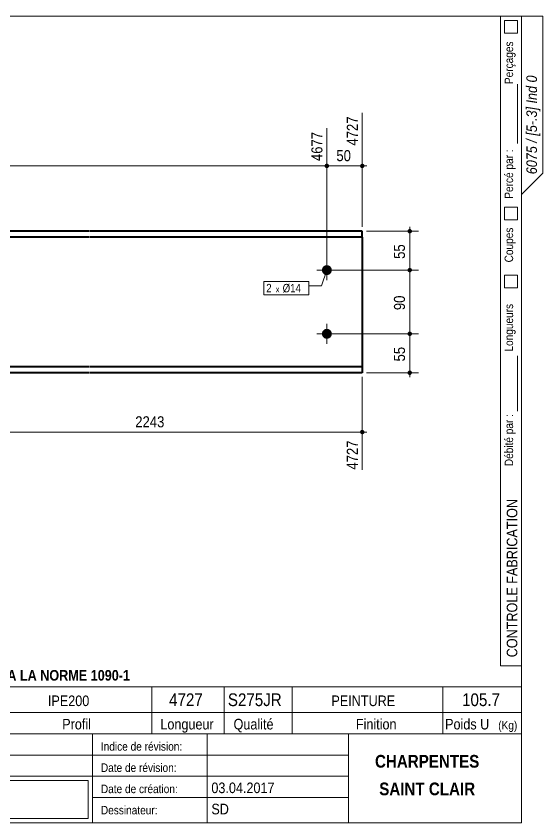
# Model space of a CAD drawing. Header units: millimetres. Extents: x 2 to 287, y 5 to 195.
# Drawn here: x 163.1 to 287, y 5 to 195 of the extents above; entities that cross this region are included whole.
import ezdxf

# ---------------------------------------------------------------- set-up
doc = ezdxf.new("R2010")
doc.units = ezdxf.units.MM
doc.linetypes.add('CACHE2', pattern=[1.190625, 0.79375, -0.396875])
for name, color, linetype, lineweight in [('Autre type objet', 1, 'Continuous', 0), ('Boulon', 7, 'Continuous', 0), ('Cache', 7, 'Continuous', 0), ('Cotation', 7, 'Continuous', 0), ('Désignation boulon', 3, 'Continuous', 0), ('Feuille dessin', 5, 'Continuous', 0), ('Piece', 2, 'Continuous', 0)]:
    doc.layers.add(name, color=color, linetype=linetype, lineweight=lineweight)
doc.styles.add('ARIAL', font='ARIAL.TTF')
doc.styles.add('ARIAL_BOLD', font='ARIALBD.TTF')
doc.styles.add('ARIAL_ITALIC', font='ARIALI.TTF')
doc.styles.add('COMIC_SANS_MS', font='COMIC.TTF')

# ---------------------------------------------------------------- blocks, each defined once
blk = doc.blocks.new('*A2')
at = {"layer": 'Boulon'}
for points in [[(235.01, 135.21), (235.01, 135.24), (235.01, 135.26), (235.01, 135.29), (235.02, 135.32), (235.02, 135.35), (235.02, 135.38), (235.03, 135.41), (235.04, 135.43), (235.04, 135.46), (235.05, 135.49), (235.06, 135.52), (235.07, 135.54), (235.08, 135.57), (235.09, 135.6), (235.1, 135.63), (235.11, 135.65), (235.12, 135.68), (235.13, 135.7), (235.15, 135.73), (235.16, 135.75), (235.17, 135.78), (235.19, 135.8), (235.2, 135.83), (235.22, 135.85), (235.24, 135.87), (235.25, 135.9), (235.27, 135.92), (235.29, 135.94), (235.31, 135.96), (235.33, 135.98), (235.35, 136), (235.37, 136.02), (235.39, 136.04), (235.41, 136.06), (235.43, 136.08), (235.46, 136.1), (235.48, 136.12), (235.5, 136.13), (235.53, 136.15), (235.55, 136.16), (235.57, 136.18), (235.6, 136.19), (235.62, 136.21), (235.65, 136.22), (235.68, 136.23), (235.7, 136.25), (235.73, 136.26), (235.75, 136.27), (235.78, 136.28), (235.81, 136.29), (235.84, 136.3), (235.86, 136.3), (235.89, 136.31), (235.92, 136.32), (235.95, 136.32), (235.97, 136.33), (236, 136.33), (236.03, 136.34), (236.06, 136.34), (236.09, 136.34), (236.12, 136.34), (236.15, 136.35), (236.17, 136.35), (236.2, 136.35), (236.23, 136.34), (236.26, 136.34), (236.29, 136.34), (236.32, 136.34), (236.35, 136.33), (236.37, 136.33), (236.4, 136.32), (236.43, 136.32), (236.46, 136.31), (236.49, 136.3), (236.51, 136.3), (236.54, 136.29), (236.57, 136.28), (236.59, 136.27), (236.62, 136.26), (236.65, 136.25), (236.67, 136.23), (236.7, 136.22), (236.72, 136.21), (236.75, 136.19), (236.77, 136.18), (236.8, 136.16), (236.82, 136.15), (236.85, 136.13), (236.87, 136.12), (236.89, 136.1), (236.91, 136.08), (236.94, 136.06), (236.96, 136.04), (236.98, 136.02), (237, 136), (237.02, 135.98), (237.04, 135.96), (237.06, 135.94), (237.08, 135.92), (237.09, 135.9), (237.11, 135.87), (237.13, 135.85), (237.14, 135.83), (237.16, 135.8), (237.17, 135.78), (237.19, 135.75), (237.2, 135.73), (237.22, 135.7), (237.23, 135.68), (237.24, 135.65), (237.25, 135.63), (237.26, 135.6), (237.27, 135.57), (237.28, 135.54), (237.29, 135.52), (237.3, 135.49), (237.31, 135.46), (237.31, 135.43), (237.32, 135.41), (237.32, 135.38), (237.33, 135.35), (237.33, 135.32), (237.34, 135.29), (237.34, 135.26), (237.34, 135.24), (237.34, 135.21), (237.34, 135.18), (237.34, 135.15), (237.34, 135.12), (237.34, 135.09), (237.34, 135.06), (237.33, 135.04), (237.33, 135.01), (237.32, 134.98), (237.32, 134.95), (237.31, 134.92), (237.31, 134.9), (237.3, 134.87), (237.29, 134.84), (237.28, 134.81), (237.27, 134.79), (237.26, 134.76), (237.25, 134.73), (237.24, 134.71), (237.23, 134.68), (237.22, 134.65), (237.2, 134.63), (237.19, 134.6), (237.17, 134.58), (237.16, 134.55), (237.14, 134.53), (237.13, 134.51), (237.11, 134.48), (237.09, 134.46), (237.08, 134.44), (237.06, 134.42), (237.04, 134.4), (237.02, 134.37), (237, 134.35), (236.98, 134.33), (236.96, 134.31), (236.94, 134.3), (236.91, 134.28), (236.89, 134.26), (236.87, 134.24), (236.85, 134.22), (236.82, 134.21), (236.8, 134.19), (236.77, 134.18), (236.75, 134.16), (236.72, 134.15), (236.7, 134.14), (236.67, 134.12), (236.65, 134.11), (236.62, 134.1), (236.59, 134.09), (236.57, 134.08), (236.54, 134.07), (236.51, 134.06), (236.49, 134.05), (236.46, 134.05), (236.43, 134.04), (236.4, 134.03), (236.37, 134.03), (236.35, 134.02), (236.32, 134.02), (236.29, 134.02), (236.26, 134.02), (236.23, 134.01), (236.2, 134.01), (236.17, 134.01), (236.15, 134.01), (236.12, 134.01), (236.09, 134.02), (236.06, 134.02), (236.03, 134.02), (236, 134.02), (235.97, 134.03), (235.95, 134.03), (235.92, 134.04), (235.89, 134.05), (235.86, 134.05), (235.84, 134.06), (235.81, 134.07), (235.78, 134.08), (235.75, 134.09), (235.73, 134.1), (235.7, 134.11), (235.68, 134.12), (235.65, 134.14), (235.62, 134.15), (235.6, 134.16), (235.57, 134.18), (235.55, 134.19), (235.53, 134.21), (235.5, 134.22), (235.48, 134.24), (235.46, 134.26), (235.43, 134.28), (235.41, 134.3), (235.39, 134.31), (235.37, 134.33), (235.35, 134.35), (235.33, 134.37), (235.31, 134.4), (235.29, 134.42), (235.27, 134.44), (235.25, 134.46), (235.24, 134.48), (235.22, 134.51), (235.2, 134.53), (235.19, 134.55), (235.17, 134.58), (235.16, 134.6), (235.15, 134.63), (235.13, 134.65), (235.12, 134.68), (235.11, 134.71), (235.1, 134.73), (235.09, 134.76), (235.08, 134.79), (235.07, 134.81), (235.06, 134.84), (235.05, 134.87), (235.04, 134.9), (235.04, 134.92), (235.03, 134.95), (235.02, 134.98), (235.02, 135.01), (235.02, 135.04), (235.01, 135.06), (235.01, 135.09), (235.01, 135.12), (235.01, 135.15), (235.01, 135.18)], [(235.01, 120.21), (235.01, 120.24), (235.01, 120.26), (235.01, 120.29), (235.02, 120.32), (235.02, 120.35), (235.02, 120.38), (235.03, 120.41), (235.04, 120.43), (235.04, 120.46), (235.05, 120.49), (235.06, 120.52), (235.07, 120.54), (235.08, 120.57), (235.09, 120.6), (235.1, 120.63), (235.11, 120.65), (235.12, 120.68), (235.13, 120.7), (235.15, 120.73), (235.16, 120.75), (235.17, 120.78), (235.19, 120.8), (235.2, 120.83), (235.22, 120.85), (235.24, 120.87), (235.25, 120.9), (235.27, 120.92), (235.29, 120.94), (235.31, 120.96), (235.33, 120.98), (235.35, 121), (235.37, 121.02), (235.39, 121.04), (235.41, 121.06), (235.43, 121.08), (235.46, 121.1), (235.48, 121.12), (235.5, 121.13), (235.53, 121.15), (235.55, 121.16), (235.57, 121.18), (235.6, 121.19), (235.62, 121.21), (235.65, 121.22), (235.68, 121.23), (235.7, 121.25), (235.73, 121.26), (235.75, 121.27), (235.78, 121.28), (235.81, 121.29), (235.84, 121.3), (235.86, 121.3), (235.89, 121.31), (235.92, 121.32), (235.95, 121.32), (235.97, 121.33), (236, 121.33), (236.03, 121.34), (236.06, 121.34), (236.09, 121.34), (236.12, 121.34), (236.15, 121.35), (236.17, 121.35), (236.2, 121.35), (236.23, 121.34), (236.26, 121.34), (236.29, 121.34), (236.32, 121.34), (236.35, 121.33), (236.37, 121.33), (236.4, 121.32), (236.43, 121.32), (236.46, 121.31), (236.49, 121.3), (236.51, 121.3), (236.54, 121.29), (236.57, 121.28), (236.59, 121.27), (236.62, 121.26), (236.65, 121.25), (236.67, 121.23), (236.7, 121.22), (236.72, 121.21), (236.75, 121.19), (236.77, 121.18), (236.8, 121.16), (236.82, 121.15), (236.85, 121.13), (236.87, 121.12), (236.89, 121.1), (236.91, 121.08), (236.94, 121.06), (236.96, 121.04), (236.98, 121.02), (237, 121), (237.02, 120.98), (237.04, 120.96), (237.06, 120.94), (237.08, 120.92), (237.09, 120.9), (237.11, 120.87), (237.13, 120.85), (237.14, 120.83), (237.16, 120.8), (237.17, 120.78), (237.19, 120.75), (237.2, 120.73), (237.22, 120.7), (237.23, 120.68), (237.24, 120.65), (237.25, 120.63), (237.26, 120.6), (237.27, 120.57), (237.28, 120.54), (237.29, 120.52), (237.3, 120.49), (237.31, 120.46), (237.31, 120.43), (237.32, 120.41), (237.32, 120.38), (237.33, 120.35), (237.33, 120.32), (237.34, 120.29), (237.34, 120.26), (237.34, 120.24), (237.34, 120.21), (237.34, 120.18), (237.34, 120.15), (237.34, 120.12), (237.34, 120.09), (237.34, 120.06), (237.33, 120.04), (237.33, 120.01), (237.32, 119.98), (237.32, 119.95), (237.31, 119.92), (237.31, 119.9), (237.3, 119.87), (237.29, 119.84), (237.28, 119.81), (237.27, 119.79), (237.26, 119.76), (237.25, 119.73), (237.24, 119.71), (237.23, 119.68), (237.22, 119.65), (237.2, 119.63), (237.19, 119.6), (237.17, 119.58), (237.16, 119.55), (237.14, 119.53), (237.13, 119.51), (237.11, 119.48), (237.09, 119.46), (237.08, 119.44), (237.06, 119.42), (237.04, 119.4), (237.02, 119.37), (237, 119.35), (236.98, 119.33), (236.96, 119.31), (236.94, 119.3), (236.91, 119.28), (236.89, 119.26), (236.87, 119.24), (236.85, 119.22), (236.82, 119.21), (236.8, 119.19), (236.77, 119.18), (236.75, 119.16), (236.72, 119.15), (236.7, 119.14), (236.67, 119.12), (236.65, 119.11), (236.62, 119.1), (236.59, 119.09), (236.57, 119.08), (236.54, 119.07), (236.51, 119.06), (236.49, 119.05), (236.46, 119.05), (236.43, 119.04), (236.4, 119.03), (236.37, 119.03), (236.35, 119.02), (236.32, 119.02), (236.29, 119.02), (236.26, 119.02), (236.23, 119.01), (236.2, 119.01), (236.17, 119.01), (236.15, 119.01), (236.12, 119.01), (236.09, 119.02), (236.06, 119.02), (236.03, 119.02), (236, 119.02), (235.97, 119.03), (235.95, 119.03), (235.92, 119.04), (235.89, 119.05), (235.86, 119.05), (235.84, 119.06), (235.81, 119.07), (235.78, 119.08), (235.75, 119.09), (235.73, 119.1), (235.7, 119.11), (235.68, 119.12), (235.65, 119.14), (235.62, 119.15), (235.6, 119.16), (235.57, 119.18), (235.55, 119.19), (235.53, 119.21), (235.5, 119.22), (235.48, 119.24), (235.46, 119.26), (235.43, 119.28), (235.41, 119.3), (235.39, 119.31), (235.37, 119.33), (235.35, 119.35), (235.33, 119.37), (235.31, 119.4), (235.29, 119.42), (235.27, 119.44), (235.25, 119.46), (235.24, 119.48), (235.22, 119.51), (235.2, 119.53), (235.19, 119.55), (235.17, 119.58), (235.16, 119.6), (235.15, 119.63), (235.13, 119.65), (235.12, 119.68), (235.11, 119.71), (235.1, 119.73), (235.09, 119.76), (235.08, 119.79), (235.07, 119.81), (235.06, 119.84), (235.05, 119.87), (235.04, 119.9), (235.04, 119.92), (235.03, 119.95), (235.02, 119.98), (235.02, 120.01), (235.02, 120.04), (235.01, 120.06), (235.01, 120.09), (235.01, 120.12), (235.01, 120.15), (235.01, 120.18)]]:
    blk.add_hatch(color=256, dxfattribs=at).paths.add_polyline_path(points, flags=17)
at = {"layer": 'Boulon', "linetype": 'Continuous', "lineweight": 0}
for p, q in [((236.17, 137.51), (236.17, 132.85)), ((233.84, 135.18), (238.51, 135.18)), ((236.17, 122.51), (236.17, 117.85)), ((233.84, 120.18), (238.51, 120.18))]:
    blk.add_line(p, q, dxfattribs=at)
blk = doc.blocks.new('*A4')
at = {"layer": 'Cache', "color": 7, "linetype": 'CACHE2', "lineweight": 20}
blk.add_line((67.00887, 144.345006), (67.00887, 142.92834), dxfattribs=at)
at = {"layer": 'Piece', "color": 2, "linetype": 'Continuous', "lineweight": 40}
for p, q in [((100.342203, 144.345006), (67.00887, 144.345006)), ((67.00887, 144.345006), (67.00887, 142.92834)), ((100.342203, 142.92834), (67.00887, 142.92834)), ((67.00887, 142.92834), (67.00887, 139.011673)), ((180.275537, 144.345006), (100.442203, 144.345006)), ((180.275537, 142.92834), (100.442203, 142.92834)), ((244.507202, 144.345006), (180.375537, 144.345006)), ((244.507202, 142.92834), (180.375537, 142.92834)), ((244.507202, 142.92834), (244.507202, 144.345006)), ((244.507202, 142.92834), (244.507202, 111.011673)), ((67.00887, 139.011673), (43.68, 139.011673)), ((43.68, 139.011673), (43.68, 111.011673)), ((100.342203, 112.42834), (43.68, 112.42834)), ((180.275537, 112.42834), (100.442203, 112.42834)), ((244.507202, 112.42834), (180.375537, 112.42834)), ((100.342203, 111.011673), (43.68, 111.011673)), ((180.275537, 111.011673), (100.442203, 111.011673)), ((244.507202, 111.011673), (180.375537, 111.011673))]:
    blk.add_line(p, q, dxfattribs=at)
blk = doc.blocks.new('*A5')
at = {"layer": 'Feuille dessin', "linetype": 'Continuous', "lineweight": 0}
for p, q in [((282, 195), (5, 195)), ((5, 195), (5, 5)), ((282, 5), (282, 195)), ((5, 5), (282, 5))]:
    blk.add_line(p, q, dxfattribs=at)
at = {"layer": 'Feuille dessin', "style": 'ARIAL', "width": 0.85}
blk.add_text('Tekla Structures', height=2, rotation=90, dxfattribs=at).set_placement((4.5, 5.5))
blk = doc.blocks.new('*A6')
at = {"layer": 'Autre type objet', "linetype": 'Continuous', "lineweight": 0}
for p, q in [((277, 42), (277, 195)), ((277, 195), (287, 195)), ((278, 194), (278, 191)), ((281, 194), (278, 194)), ((281, 191), (281, 194)), ((282, 42), (282, 195)), ((287, 195), (287, 158)), ((278, 191), (281, 191)), ((281, 165), (281, 179)), ((287, 158), (282, 153)), ((278, 150), (278, 147)), ((281, 150), (278, 150)), ((281, 147), (281, 150)), ((278, 147), (281, 147)), ((278, 134), (278, 131)), ((281, 134), (278, 134)), ((281, 131), (281, 134)), ((278, 131), (281, 131)), ((281, 102), (281, 115)), ((277, 42), (282, 42))]:
    blk.add_line(p, q, dxfattribs=at)
at = {"layer": 'Autre type objet', "width": 0.85}
for s, height, style, p in [('Perçages', 2, 'ARIAL', (280, 179)), ('6075 / [5-.3] Ind 0', 2.5, 'ARIAL_ITALIC', (285.619109, 157.760245)), ('Percé par :', 2, 'ARIAL', (280, 152)), ('Coupes', 2, 'ARIAL', (280, 137)), ('Longueurs', 2, 'ARIAL', (280, 116)), ('Débité par :', 2, 'ARIAL', (280, 89)), ('CONTROLE FABRICATION', 2.5, 'ARIAL', (281, 44))]:
    blk.add_text(s, height=height, rotation=90, dxfattribs=dict(at, style=style)).set_placement(p)
blk = doc.blocks.new('*A8')
at = {"layer": 'Autre type objet', "linetype": 'Continuous', "lineweight": 0}
for p, q in [((92, 37), (282, 37)), ((92, 37), (92, 31)), ((92.51953, 36.5), (113.5, 36.5)), ((92.51953, 31.394341), (92.51953, 36.5)), ((113.5, 36.5), (113.5, 31.394341)), ((114.5, 31), (114.5, 37)), ((134.5, 31), (134.5, 37)), ((160, 31), (160, 37)), ((195, 31), (195, 37)), ((212, 31), (212, 37)), ((228, 31), (228, 37)), ((263.5, 31), (263.5, 37)), ((282, 31), (282, 37)), ((92, 31), (282, 31)), ((92, 31), (92, 5)), ((113.5, 31.394341), (92.51953, 31.394341)), ((114.5, 16), (114.5, 31)), ((134.5, 26), (134.5, 31)), ((160, 26), (160, 31)), ((195, 26), (195, 31)), ((212, 26), (212, 31)), ((228, 26), (228, 31)), ((263.5, 26), (263.5, 31)), ((282, 5), (282, 31)), ((92, 26), (282, 26)), ((181, 26), (181, 5)), ((208, 26), (208, 5)), ((241.262466, 5), (241.262466, 26)), ((92, 21), (241.327069, 20.935451)), ((92, 16), (181, 16)), ((181, 16), (241.297815, 16.021151)), ((93, 15), (180, 15)), ((93, 6), (93, 15)), ((180, 15), (180, 6)), ((181, 11), (241.217807, 10.969512)), ((180, 6), (93, 6)), ((92, 5), (282, 5))]:
    blk.add_line(p, q, dxfattribs=at)
at = {"layer": 'Autre type objet', "width": 0.85}
for s, height, style, p in [('TOLERANCES ESSENTIELLES CONFORMES A LA NORME 1090-1', 2.5, 'ARIAL_BOLD', (96.5, 38.5)), ('5-3', 3, 'ARIAL_BOLD', (99.398273, 32.540141)), ('1', 3, 'ARIAL', (120.389893, 32.5)), ('PANNE', 2.5, 'ARIAL', (141.75415, 32.5)), ('IPE200', 2.5, 'ARIAL', (170.538574, 32.5)), ('4727', 3, 'ARIAL', (199.053223, 32.5)), ('S275JR', 3, 'ARIAL', (212.880127, 32.5)), ('PEINTURE', 2.5, 'ARIAL', (237.24646, 32.5)), ('105.7', 3, 'ARIAL', (267.997314, 32.5)), ('Repère', 2.5, 'ARIAL', (96.112978, 27)), ('Qté', 2.5, 'ARIAL', (119, 27)), ('Nom', 2.5, 'ARIAL', (142.961426, 27)), ('Profil', 2.5, 'ARIAL', (173.903564, 27)), ('Longueur', 2.5, 'ARIAL', (197, 27)), ('Qualité', 2.5, 'ARIAL', (214.218018, 27)), ('Finition', 2.5, 'ARIAL', (243, 27)), ('Poids U', 2.5, 'ARIAL', (264, 27)), ('(Kg)', 2, 'ARIAL', (276.5, 27)), ('6075', 3.5, 'ARIAL', (115.5, 22)), ('N° Affaire:', 2, 'ARIAL', (93.640566, 22)), ('Indice de révision:', 2, 'ARIAL', (183, 22)), ('CHARPENTES', 3, 'ARIAL_BOLD', (247.5, 18)), ('Nom Affaire:', 2, 'ARIAL', (93.640566, 17.5)), ('GHD Bât N', 3.5, 'ARIAL', (115.5, 17)), ('Date de révision:', 2, 'ARIAL', (183, 17)), ('Date de création:', 2, 'ARIAL', (183, 12)), ('03.04.2017', 2.5, 'ARIAL', (209, 12)), ('SAINT CLAIR', 3, 'ARIAL_BOLD', (248.5, 11.5)), ('CROQUIS   DE  DEBIT', 4.5, 'ARIAL_BOLD', (103, 8)), ('SD', 2.5, 'ARIAL', (209, 7)), ('Dessinateur:', 2, 'ARIAL', (183, 7))]:
    blk.add_text(s, height=height, dxfattribs=dict(at, style=style)).set_placement(p)
blk = doc.blocks.new('*A11')
at = {"layer": 'Cotation'}
for points in [[(43.65, 159.2), (43.63, 159.21), (43.6, 159.21), (43.58, 159.21), (43.55, 159.22), (43.53, 159.23), (43.5, 159.23), (43.48, 159.24), (43.46, 159.25), (43.43, 159.26), (43.41, 159.28), (43.39, 159.29), (43.37, 159.31), (43.35, 159.32), (43.33, 159.34), (43.31, 159.36), (43.29, 159.37), (43.28, 159.39), (43.26, 159.41), (43.25, 159.43), (43.23, 159.46), (43.22, 159.48), (43.21, 159.5), (43.2, 159.52), (43.19, 159.55), (43.18, 159.57), (43.18, 159.6), (43.17, 159.62), (43.17, 159.65), (43.16, 159.67), (43.16, 159.7), (43.16, 159.72), (43.16, 159.75), (43.16, 159.77), (43.17, 159.8), (43.17, 159.82), (43.18, 159.85), (43.18, 159.87), (43.19, 159.9), (43.2, 159.92), (43.21, 159.95), (43.22, 159.97), (43.23, 159.99), (43.25, 160.01), (43.26, 160.03), (43.28, 160.05), (43.29, 160.07), (43.31, 160.09), (43.33, 160.11), (43.35, 160.12), (43.37, 160.14), (43.39, 160.16), (43.41, 160.17), (43.43, 160.18), (43.46, 160.19), (43.48, 160.2), (43.5, 160.21), (43.53, 160.22), (43.55, 160.23), (43.58, 160.23), (43.6, 160.24), (43.63, 160.24), (43.65, 160.24), (43.68, 160.24), (43.71, 160.24), (43.73, 160.24), (43.76, 160.24), (43.78, 160.23), (43.81, 160.23), (43.83, 160.22), (43.86, 160.21), (43.88, 160.2), (43.9, 160.19), (43.93, 160.18), (43.95, 160.17), (43.97, 160.16), (43.99, 160.14), (44.01, 160.12), (44.03, 160.11), (44.05, 160.09), (44.07, 160.07), (44.08, 160.05), (44.1, 160.03), (44.11, 160.01), (44.13, 159.99), (44.14, 159.97), (44.15, 159.95), (44.16, 159.92), (44.17, 159.9), (44.18, 159.87), (44.18, 159.85), (44.19, 159.82), (44.19, 159.8), (44.2, 159.77), (44.2, 159.75), (44.2, 159.72), (44.2, 159.7), (44.2, 159.67), (44.19, 159.65), (44.19, 159.62), (44.18, 159.6), (44.18, 159.57), (44.17, 159.55), (44.16, 159.52), (44.15, 159.5), (44.14, 159.48), (44.13, 159.46), (44.11, 159.43), (44.1, 159.41), (44.08, 159.39), (44.07, 159.37), (44.05, 159.36), (44.03, 159.34), (44.01, 159.32), (43.99, 159.31), (43.97, 159.29), (43.95, 159.28), (43.93, 159.26), (43.9, 159.25), (43.88, 159.24), (43.86, 159.23), (43.83, 159.23), (43.81, 159.22), (43.78, 159.21), (43.76, 159.21), (43.73, 159.21), (43.71, 159.2), (43.68, 159.2)], [(236.15, 159.2), (236.12, 159.21), (236.1, 159.21), (236.07, 159.21), (236.05, 159.22), (236.02, 159.23), (236, 159.23), (235.98, 159.24), (235.95, 159.25), (235.93, 159.26), (235.91, 159.28), (235.89, 159.29), (235.86, 159.31), (235.84, 159.32), (235.82, 159.34), (235.81, 159.36), (235.79, 159.37), (235.77, 159.39), (235.76, 159.41), (235.74, 159.43), (235.73, 159.46), (235.72, 159.48), (235.7, 159.5), (235.69, 159.52), (235.68, 159.55), (235.68, 159.57), (235.67, 159.6), (235.66, 159.62), (235.66, 159.65), (235.66, 159.67), (235.65, 159.7), (235.65, 159.72), (235.65, 159.75), (235.66, 159.77), (235.66, 159.8), (235.66, 159.82), (235.67, 159.85), (235.68, 159.87), (235.68, 159.9), (235.69, 159.92), (235.7, 159.95), (235.72, 159.97), (235.73, 159.99), (235.74, 160.01), (235.76, 160.03), (235.77, 160.05), (235.79, 160.07), (235.81, 160.09), (235.82, 160.11), (235.84, 160.12), (235.86, 160.14), (235.89, 160.16), (235.91, 160.17), (235.93, 160.18), (235.95, 160.19), (235.98, 160.2), (236, 160.21), (236.02, 160.22), (236.05, 160.23), (236.07, 160.23), (236.1, 160.24), (236.12, 160.24), (236.15, 160.24), (236.17, 160.24), (236.2, 160.24), (236.23, 160.24), (236.25, 160.24), (236.28, 160.23), (236.3, 160.23), (236.33, 160.22), (236.35, 160.21), (236.37, 160.2), (236.4, 160.19), (236.42, 160.18), (236.44, 160.17), (236.46, 160.16), (236.48, 160.14), (236.5, 160.12), (236.52, 160.11), (236.54, 160.09), (236.56, 160.07), (236.58, 160.05), (236.59, 160.03), (236.61, 160.01), (236.62, 159.99), (236.63, 159.97), (236.64, 159.95), (236.65, 159.92), (236.66, 159.9), (236.67, 159.87), (236.68, 159.85), (236.68, 159.82), (236.69, 159.8), (236.69, 159.77), (236.69, 159.75), (236.69, 159.72), (236.69, 159.7), (236.69, 159.67), (236.69, 159.65), (236.68, 159.62), (236.68, 159.6), (236.67, 159.57), (236.66, 159.55), (236.65, 159.52), (236.64, 159.5), (236.63, 159.48), (236.62, 159.46), (236.61, 159.43), (236.59, 159.41), (236.58, 159.39), (236.56, 159.37), (236.54, 159.36), (236.52, 159.34), (236.5, 159.32), (236.48, 159.31), (236.46, 159.29), (236.44, 159.28), (236.42, 159.26), (236.4, 159.25), (236.37, 159.24), (236.35, 159.23), (236.33, 159.23), (236.3, 159.22), (236.28, 159.21), (236.25, 159.21), (236.23, 159.21), (236.2, 159.2), (236.17, 159.2)]]:
    blk.add_hatch(color=256, dxfattribs=at).paths.add_polyline_path(points, flags=17)
at = {"layer": 'Cotation', "linetype": 'Continuous', "lineweight": 0}
for p, q in [((236.17, 136.18), (236.17, 168.58)), ((43.68, 140.01), (43.68, 162.79)), ((44.72, 159.72), (42.64, 159.72)), ((43.68, 159.72), (42.64, 159.72)), ((43.68, 160.76), (43.68, 158.68)), ((43.68, 159.72), (236.17, 159.72)), ((237.21, 159.72), (235.13, 159.72)), ((236.17, 160.76), (236.17, 158.68)), ((236.17, 159.72), (237.21, 159.72))]:
    blk.add_line(p, q, dxfattribs=at)
at = {"layer": 'Cotation'}
for p in [(43.68, 159.72), (236.17, 159.72)]:
    blk.add_point(p, dxfattribs=at)
at = {"layer": 'Cotation', "style": 'ARIAL', "width": 0.85}
for s, p in [('4677', (235.13, 160.86)), ('0', (42.64, 160.86))]:
    blk.add_text(s, height=2.6, rotation=90.0002, dxfattribs=at).set_placement(p)
blk.add_text('4677', height=2.6, dxfattribs=at).set_placement((136.07, 160.84))
blk = doc.blocks.new('*A12')
at = {"layer": 'Cotation'}
for points in [[(236.15, 159.2), (236.12, 159.21), (236.1, 159.21), (236.07, 159.21), (236.05, 159.22), (236.02, 159.23), (236, 159.23), (235.98, 159.24), (235.95, 159.25), (235.93, 159.26), (235.91, 159.28), (235.89, 159.29), (235.86, 159.31), (235.84, 159.32), (235.82, 159.34), (235.81, 159.36), (235.79, 159.37), (235.77, 159.39), (235.76, 159.41), (235.74, 159.43), (235.73, 159.46), (235.72, 159.48), (235.7, 159.5), (235.69, 159.52), (235.68, 159.55), (235.68, 159.57), (235.67, 159.6), (235.66, 159.62), (235.66, 159.65), (235.66, 159.67), (235.65, 159.7), (235.65, 159.72), (235.65, 159.75), (235.66, 159.77), (235.66, 159.8), (235.66, 159.82), (235.67, 159.85), (235.68, 159.87), (235.68, 159.9), (235.69, 159.92), (235.7, 159.95), (235.72, 159.97), (235.73, 159.99), (235.74, 160.01), (235.76, 160.03), (235.77, 160.05), (235.79, 160.07), (235.81, 160.09), (235.82, 160.11), (235.84, 160.12), (235.86, 160.14), (235.89, 160.16), (235.91, 160.17), (235.93, 160.18), (235.95, 160.19), (235.98, 160.2), (236, 160.21), (236.02, 160.22), (236.05, 160.23), (236.07, 160.23), (236.1, 160.24), (236.12, 160.24), (236.15, 160.24), (236.17, 160.24), (236.2, 160.24), (236.23, 160.24), (236.25, 160.24), (236.28, 160.23), (236.3, 160.23), (236.33, 160.22), (236.35, 160.21), (236.37, 160.2), (236.4, 160.19), (236.42, 160.18), (236.44, 160.17), (236.46, 160.16), (236.48, 160.14), (236.5, 160.12), (236.52, 160.11), (236.54, 160.09), (236.56, 160.07), (236.58, 160.05), (236.59, 160.03), (236.61, 160.01), (236.62, 159.99), (236.63, 159.97), (236.64, 159.95), (236.65, 159.92), (236.66, 159.9), (236.67, 159.87), (236.68, 159.85), (236.68, 159.82), (236.69, 159.8), (236.69, 159.77), (236.69, 159.75), (236.69, 159.72), (236.69, 159.7), (236.69, 159.67), (236.69, 159.65), (236.68, 159.62), (236.68, 159.6), (236.67, 159.57), (236.66, 159.55), (236.65, 159.52), (236.64, 159.5), (236.63, 159.48), (236.62, 159.46), (236.61, 159.43), (236.59, 159.41), (236.58, 159.39), (236.56, 159.37), (236.54, 159.36), (236.52, 159.34), (236.5, 159.32), (236.48, 159.31), (236.46, 159.29), (236.44, 159.28), (236.42, 159.26), (236.4, 159.25), (236.37, 159.24), (236.35, 159.23), (236.33, 159.23), (236.3, 159.22), (236.28, 159.21), (236.25, 159.21), (236.23, 159.21), (236.2, 159.2), (236.17, 159.2)], [(244.48, 159.2), (244.46, 159.21), (244.43, 159.21), (244.41, 159.21), (244.38, 159.22), (244.36, 159.23), (244.33, 159.23), (244.31, 159.24), (244.28, 159.25), (244.26, 159.26), (244.24, 159.28), (244.22, 159.29), (244.2, 159.31), (244.18, 159.32), (244.16, 159.34), (244.14, 159.36), (244.12, 159.37), (244.11, 159.39), (244.09, 159.41), (244.07, 159.43), (244.06, 159.46), (244.05, 159.48), (244.04, 159.5), (244.03, 159.52), (244.02, 159.55), (244.01, 159.57), (244, 159.6), (244, 159.62), (243.99, 159.65), (243.99, 159.67), (243.99, 159.7), (243.99, 159.72), (243.99, 159.75), (243.99, 159.77), (243.99, 159.8), (244, 159.82), (244, 159.85), (244.01, 159.87), (244.02, 159.9), (244.03, 159.92), (244.04, 159.95), (244.05, 159.97), (244.06, 159.99), (244.07, 160.01), (244.09, 160.03), (244.11, 160.05), (244.12, 160.07), (244.14, 160.09), (244.16, 160.11), (244.18, 160.12), (244.2, 160.14), (244.22, 160.16), (244.24, 160.17), (244.26, 160.18), (244.28, 160.19), (244.31, 160.2), (244.33, 160.21), (244.36, 160.22), (244.38, 160.23), (244.41, 160.23), (244.43, 160.24), (244.46, 160.24), (244.48, 160.24), (244.51, 160.24), (244.53, 160.24), (244.56, 160.24), (244.58, 160.24), (244.61, 160.23), (244.63, 160.23), (244.66, 160.22), (244.68, 160.21), (244.71, 160.2), (244.73, 160.19), (244.75, 160.18), (244.77, 160.17), (244.8, 160.16), (244.82, 160.14), (244.84, 160.12), (244.86, 160.11), (244.87, 160.09), (244.89, 160.07), (244.91, 160.05), (244.92, 160.03), (244.94, 160.01), (244.95, 159.99), (244.97, 159.97), (244.98, 159.95), (244.99, 159.92), (245, 159.9), (245, 159.87), (245.01, 159.85), (245.02, 159.82), (245.02, 159.8), (245.02, 159.77), (245.03, 159.75), (245.03, 159.72), (245.03, 159.7), (245.02, 159.67), (245.02, 159.65), (245.02, 159.62), (245.01, 159.6), (245, 159.57), (245, 159.55), (244.99, 159.52), (244.98, 159.5), (244.97, 159.48), (244.95, 159.46), (244.94, 159.43), (244.92, 159.41), (244.91, 159.39), (244.89, 159.37), (244.87, 159.36), (244.86, 159.34), (244.84, 159.32), (244.82, 159.31), (244.8, 159.29), (244.77, 159.28), (244.75, 159.26), (244.73, 159.25), (244.71, 159.24), (244.68, 159.23), (244.66, 159.23), (244.63, 159.22), (244.61, 159.21), (244.58, 159.21), (244.56, 159.21), (244.53, 159.2), (244.51, 159.2)]]:
    blk.add_hatch(color=256, dxfattribs=at).paths.add_polyline_path(points, flags=17)
at = {"layer": 'Cotation', "linetype": 'Continuous', "lineweight": 0}
for p, q in [((244.51, 145.35), (244.51, 172.22)), ((236.17, 136.18), (236.17, 168.58)), ((237.21, 159.72), (235.13, 159.72)), ((236.17, 159.72), (235.13, 159.72)), ((236.17, 160.76), (236.17, 158.68)), ((236.17, 159.72), (244.51, 159.72)), ((245.55, 159.72), (243.47, 159.72)), ((244.51, 160.76), (244.51, 158.68)), ((244.51, 159.72), (245.55, 159.72))]:
    blk.add_line(p, q, dxfattribs=at)
at = {"layer": 'Cotation'}
for p in [(236.17, 159.72), (244.51, 159.72)]:
    blk.add_point(p, dxfattribs=at)
at = {"layer": 'Cotation', "style": 'ARIAL', "width": 0.85}
blk.add_text('4727', height=2.6, rotation=90.0002, dxfattribs=at).set_placement((243.47, 164.5))
blk.add_text('50', height=2.6, dxfattribs=at).set_placement((238.41, 160.84))
blk = doc.blocks.new('*A16')
at = {"layer": 'Cotation'}
for points in [[(145.33, 96.52), (145.31, 96.52), (145.28, 96.52), (145.26, 96.53), (145.23, 96.53), (145.21, 96.54), (145.18, 96.55), (145.16, 96.56), (145.14, 96.57), (145.11, 96.58), (145.09, 96.59), (145.07, 96.6), (145.05, 96.62), (145.03, 96.63), (145.01, 96.65), (144.99, 96.67), (144.97, 96.69), (144.96, 96.71), (144.94, 96.73), (144.93, 96.75), (144.91, 96.77), (144.9, 96.79), (144.89, 96.81), (144.88, 96.84), (144.87, 96.86), (144.86, 96.89), (144.85, 96.91), (144.85, 96.94), (144.84, 96.96), (144.84, 96.99), (144.84, 97.01), (144.84, 97.04), (144.84, 97.06), (144.84, 97.09), (144.84, 97.11), (144.85, 97.14), (144.85, 97.16), (144.86, 97.19), (144.87, 97.21), (144.88, 97.24), (144.89, 97.26), (144.9, 97.28), (144.91, 97.3), (144.93, 97.33), (144.94, 97.35), (144.96, 97.37), (144.97, 97.39), (144.99, 97.4), (145.01, 97.42), (145.03, 97.44), (145.05, 97.45), (145.07, 97.47), (145.09, 97.48), (145.11, 97.5), (145.14, 97.51), (145.16, 97.52), (145.18, 97.53), (145.21, 97.53), (145.23, 97.54), (145.26, 97.55), (145.28, 97.55), (145.31, 97.55), (145.33, 97.56), (145.36, 97.56), (145.38, 97.56), (145.41, 97.55), (145.44, 97.55), (145.46, 97.55), (145.49, 97.54), (145.51, 97.53), (145.53, 97.53), (145.56, 97.52), (145.58, 97.51), (145.6, 97.5), (145.63, 97.48), (145.65, 97.47), (145.67, 97.45), (145.69, 97.44), (145.71, 97.42), (145.73, 97.4), (145.74, 97.39), (145.76, 97.37), (145.78, 97.35), (145.79, 97.33), (145.8, 97.3), (145.82, 97.28), (145.83, 97.26), (145.84, 97.24), (145.85, 97.21), (145.86, 97.19), (145.86, 97.16), (145.87, 97.14), (145.87, 97.11), (145.88, 97.09), (145.88, 97.06), (145.88, 97.04), (145.88, 97.01), (145.88, 96.99), (145.87, 96.96), (145.87, 96.94), (145.86, 96.91), (145.86, 96.89), (145.85, 96.86), (145.84, 96.84), (145.83, 96.81), (145.82, 96.79), (145.8, 96.77), (145.79, 96.75), (145.78, 96.73), (145.76, 96.71), (145.74, 96.69), (145.73, 96.67), (145.71, 96.65), (145.69, 96.63), (145.67, 96.62), (145.65, 96.6), (145.63, 96.59), (145.6, 96.58), (145.58, 96.57), (145.56, 96.56), (145.53, 96.55), (145.51, 96.54), (145.49, 96.53), (145.46, 96.53), (145.44, 96.52), (145.41, 96.52), (145.38, 96.52), (145.36, 96.52)], [(244.48, 96.52), (244.46, 96.52), (244.43, 96.52), (244.41, 96.53), (244.38, 96.53), (244.36, 96.54), (244.33, 96.55), (244.31, 96.56), (244.28, 96.57), (244.26, 96.58), (244.24, 96.59), (244.22, 96.6), (244.2, 96.62), (244.18, 96.63), (244.16, 96.65), (244.14, 96.67), (244.12, 96.69), (244.11, 96.71), (244.09, 96.73), (244.07, 96.75), (244.06, 96.77), (244.05, 96.79), (244.04, 96.81), (244.03, 96.84), (244.02, 96.86), (244.01, 96.89), (244, 96.91), (244, 96.94), (243.99, 96.96), (243.99, 96.99), (243.99, 97.01), (243.99, 97.04), (243.99, 97.06), (243.99, 97.09), (243.99, 97.11), (244, 97.14), (244, 97.16), (244.01, 97.19), (244.02, 97.21), (244.03, 97.24), (244.04, 97.26), (244.05, 97.28), (244.06, 97.3), (244.07, 97.33), (244.09, 97.35), (244.11, 97.37), (244.12, 97.39), (244.14, 97.4), (244.16, 97.42), (244.18, 97.44), (244.2, 97.45), (244.22, 97.47), (244.24, 97.48), (244.26, 97.5), (244.28, 97.51), (244.31, 97.52), (244.33, 97.53), (244.36, 97.53), (244.38, 97.54), (244.41, 97.55), (244.43, 97.55), (244.46, 97.55), (244.48, 97.56), (244.51, 97.56), (244.53, 97.56), (244.56, 97.55), (244.58, 97.55), (244.61, 97.55), (244.63, 97.54), (244.66, 97.53), (244.68, 97.53), (244.71, 97.52), (244.73, 97.51), (244.75, 97.5), (244.77, 97.48), (244.8, 97.47), (244.82, 97.45), (244.84, 97.44), (244.86, 97.42), (244.87, 97.4), (244.89, 97.39), (244.91, 97.37), (244.92, 97.35), (244.94, 97.33), (244.95, 97.3), (244.97, 97.28), (244.98, 97.26), (244.99, 97.24), (245, 97.21), (245, 97.19), (245.01, 97.16), (245.02, 97.14), (245.02, 97.11), (245.02, 97.09), (245.03, 97.06), (245.03, 97.04), (245.03, 97.01), (245.02, 96.99), (245.02, 96.96), (245.02, 96.94), (245.01, 96.91), (245, 96.89), (245, 96.86), (244.99, 96.84), (244.98, 96.81), (244.97, 96.79), (244.95, 96.77), (244.94, 96.75), (244.92, 96.73), (244.91, 96.71), (244.89, 96.69), (244.87, 96.67), (244.86, 96.65), (244.84, 96.63), (244.82, 96.62), (244.8, 96.6), (244.77, 96.59), (244.75, 96.58), (244.73, 96.57), (244.71, 96.56), (244.68, 96.55), (244.66, 96.54), (244.63, 96.53), (244.61, 96.53), (244.58, 96.52), (244.56, 96.52), (244.53, 96.52), (244.51, 96.52)]]:
    blk.add_hatch(color=256, dxfattribs=at).paths.add_polyline_path(points, flags=17)
at = {"layer": 'Cotation', "linetype": 'Continuous', "lineweight": 0}
for p, q in [((145.36, 126.68), (145.36, 88.18)), ((244.51, 110.01), (244.51, 88.18)), ((146.4, 97.04), (144.32, 97.04)), ((145.36, 97.04), (144.32, 97.04)), ((145.36, 98.08), (145.36, 96)), ((145.36, 97.04), (244.51, 97.04)), ((245.55, 97.04), (243.47, 97.04)), ((244.51, 98.08), (244.51, 96)), ((244.51, 97.04), (245.55, 97.04))]:
    blk.add_line(p, q, dxfattribs=at)
at = {"layer": 'Cotation'}
for p in [(145.36, 97.04), (244.51, 97.04)]:
    blk.add_point(p, dxfattribs=at)
at = {"layer": 'Cotation', "style": 'ARIAL', "width": 0.85}
blk.add_text('2243', height=2.6, dxfattribs=at).set_placement((191.08, 98.16))
blk.add_text('4727', height=2.6, rotation=90.0002, dxfattribs=at).set_placement((243.47, 88.18))
blk = doc.blocks.new('*A23')
at = {"layer": 'Cotation'}
for points in [[(255.65, 119.66), (255.63, 119.66), (255.6, 119.66), (255.58, 119.67), (255.55, 119.67), (255.53, 119.68), (255.5, 119.69), (255.48, 119.7), (255.46, 119.71), (255.43, 119.72), (255.41, 119.73), (255.39, 119.75), (255.37, 119.76), (255.35, 119.78), (255.33, 119.79), (255.31, 119.81), (255.29, 119.83), (255.28, 119.85), (255.26, 119.87), (255.25, 119.89), (255.23, 119.91), (255.22, 119.93), (255.21, 119.96), (255.2, 119.98), (255.19, 120), (255.18, 120.03), (255.18, 120.05), (255.17, 120.08), (255.17, 120.1), (255.16, 120.13), (255.16, 120.15), (255.16, 120.18), (255.16, 120.2), (255.16, 120.23), (255.17, 120.26), (255.17, 120.28), (255.18, 120.31), (255.18, 120.33), (255.19, 120.35), (255.2, 120.38), (255.21, 120.4), (255.22, 120.42), (255.23, 120.45), (255.25, 120.47), (255.26, 120.49), (255.28, 120.51), (255.29, 120.53), (255.31, 120.55), (255.33, 120.56), (255.35, 120.58), (255.37, 120.6), (255.39, 120.61), (255.41, 120.62), (255.43, 120.64), (255.46, 120.65), (255.48, 120.66), (255.5, 120.67), (255.53, 120.68), (255.55, 120.68), (255.58, 120.69), (255.6, 120.69), (255.63, 120.7), (255.65, 120.7), (255.68, 120.7), (255.71, 120.7), (255.73, 120.7), (255.76, 120.69), (255.78, 120.69), (255.81, 120.68), (255.83, 120.68), (255.86, 120.67), (255.88, 120.66), (255.9, 120.65), (255.93, 120.64), (255.95, 120.62), (255.97, 120.61), (255.99, 120.6), (256.01, 120.58), (256.03, 120.56), (256.05, 120.55), (256.07, 120.53), (256.08, 120.51), (256.1, 120.49), (256.11, 120.47), (256.13, 120.45), (256.14, 120.42), (256.15, 120.4), (256.16, 120.38), (256.17, 120.35), (256.18, 120.33), (256.18, 120.31), (256.19, 120.28), (256.19, 120.26), (256.2, 120.23), (256.2, 120.2), (256.2, 120.18), (256.2, 120.15), (256.2, 120.13), (256.19, 120.1), (256.19, 120.08), (256.18, 120.05), (256.18, 120.03), (256.17, 120), (256.16, 119.98), (256.15, 119.96), (256.14, 119.93), (256.13, 119.91), (256.11, 119.89), (256.1, 119.87), (256.08, 119.85), (256.07, 119.83), (256.05, 119.81), (256.03, 119.79), (256.01, 119.78), (255.99, 119.76), (255.97, 119.75), (255.95, 119.73), (255.93, 119.72), (255.9, 119.71), (255.88, 119.7), (255.86, 119.69), (255.83, 119.68), (255.81, 119.67), (255.78, 119.67), (255.76, 119.66), (255.73, 119.66), (255.71, 119.66), (255.68, 119.66)], [(255.65, 110.49), (255.63, 110.49), (255.6, 110.5), (255.58, 110.5), (255.55, 110.51), (255.53, 110.51), (255.5, 110.52), (255.48, 110.53), (255.46, 110.54), (255.43, 110.55), (255.41, 110.57), (255.39, 110.58), (255.37, 110.59), (255.35, 110.61), (255.33, 110.63), (255.31, 110.64), (255.29, 110.66), (255.28, 110.68), (255.26, 110.7), (255.25, 110.72), (255.23, 110.74), (255.22, 110.77), (255.21, 110.79), (255.2, 110.81), (255.19, 110.84), (255.18, 110.86), (255.18, 110.89), (255.17, 110.91), (255.17, 110.94), (255.16, 110.96), (255.16, 110.99), (255.16, 111.01), (255.16, 111.04), (255.16, 111.06), (255.17, 111.09), (255.17, 111.11), (255.18, 111.14), (255.18, 111.16), (255.19, 111.19), (255.2, 111.21), (255.21, 111.23), (255.22, 111.26), (255.23, 111.28), (255.25, 111.3), (255.26, 111.32), (255.28, 111.34), (255.29, 111.36), (255.31, 111.38), (255.33, 111.4), (255.35, 111.41), (255.37, 111.43), (255.39, 111.44), (255.41, 111.46), (255.43, 111.47), (255.46, 111.48), (255.48, 111.49), (255.5, 111.5), (255.53, 111.51), (255.55, 111.52), (255.58, 111.52), (255.6, 111.53), (255.63, 111.53), (255.65, 111.53), (255.68, 111.53), (255.71, 111.53), (255.73, 111.53), (255.76, 111.53), (255.78, 111.52), (255.81, 111.52), (255.83, 111.51), (255.86, 111.5), (255.88, 111.49), (255.9, 111.48), (255.93, 111.47), (255.95, 111.46), (255.97, 111.44), (255.99, 111.43), (256.01, 111.41), (256.03, 111.4), (256.05, 111.38), (256.07, 111.36), (256.08, 111.34), (256.1, 111.32), (256.11, 111.3), (256.13, 111.28), (256.14, 111.26), (256.15, 111.23), (256.16, 111.21), (256.17, 111.19), (256.18, 111.16), (256.18, 111.14), (256.19, 111.11), (256.19, 111.09), (256.2, 111.06), (256.2, 111.04), (256.2, 111.01), (256.2, 110.99), (256.2, 110.96), (256.19, 110.94), (256.19, 110.91), (256.18, 110.89), (256.18, 110.86), (256.17, 110.84), (256.16, 110.81), (256.15, 110.79), (256.14, 110.77), (256.13, 110.74), (256.11, 110.72), (256.1, 110.7), (256.08, 110.68), (256.07, 110.66), (256.05, 110.64), (256.03, 110.63), (256.01, 110.61), (255.99, 110.59), (255.97, 110.58), (255.95, 110.57), (255.93, 110.55), (255.9, 110.54), (255.88, 110.53), (255.86, 110.52), (255.83, 110.51), (255.81, 110.51), (255.78, 110.5), (255.76, 110.5), (255.73, 110.49), (255.71, 110.49), (255.68, 110.49)]]:
    blk.add_hatch(color=256, dxfattribs=at).paths.add_polyline_path(points, flags=17)
at = {"layer": 'Cotation', "linetype": 'Continuous', "lineweight": 0}
for p, q in [((237.17, 120.18), (257.76, 120.18)), ((254.64, 120.18), (256.72, 120.18)), ((255.68, 121.22), (255.68, 119.14)), ((255.68, 120.18), (255.68, 121.22)), ((255.68, 111.01), (255.68, 120.18)), ((245.51, 111.01), (257.76, 111.01)), ((254.64, 111.01), (256.72, 111.01)), ((255.68, 112.05), (255.68, 109.97)), ((255.68, 111.01), (255.68, 109.97))]:
    blk.add_line(p, q, dxfattribs=at)
at = {"layer": 'Cotation'}
for p in [(255.68, 120.18), (255.68, 111.01)]:
    blk.add_point(p, dxfattribs=at)
at = {"layer": 'Cotation', "style": 'ARIAL', "width": 0.85}
blk.add_text('55', height=2.6, rotation=90.0002, dxfattribs=at).set_placement((254.56, 113.67))
blk = doc.blocks.new('*A24')
at = {"layer": 'Cotation'}
for points in [[(255.65, 134.66), (255.63, 134.66), (255.6, 134.66), (255.58, 134.67), (255.55, 134.67), (255.53, 134.68), (255.5, 134.69), (255.48, 134.7), (255.46, 134.71), (255.43, 134.72), (255.41, 134.73), (255.39, 134.75), (255.37, 134.76), (255.35, 134.78), (255.33, 134.79), (255.31, 134.81), (255.29, 134.83), (255.28, 134.85), (255.26, 134.87), (255.25, 134.89), (255.23, 134.91), (255.22, 134.93), (255.21, 134.96), (255.2, 134.98), (255.19, 135), (255.18, 135.03), (255.18, 135.05), (255.17, 135.08), (255.17, 135.1), (255.16, 135.13), (255.16, 135.15), (255.16, 135.18), (255.16, 135.2), (255.16, 135.23), (255.17, 135.26), (255.17, 135.28), (255.18, 135.31), (255.18, 135.33), (255.19, 135.35), (255.2, 135.38), (255.21, 135.4), (255.22, 135.42), (255.23, 135.45), (255.25, 135.47), (255.26, 135.49), (255.28, 135.51), (255.29, 135.53), (255.31, 135.55), (255.33, 135.56), (255.35, 135.58), (255.37, 135.6), (255.39, 135.61), (255.41, 135.62), (255.43, 135.64), (255.46, 135.65), (255.48, 135.66), (255.5, 135.67), (255.53, 135.68), (255.55, 135.68), (255.58, 135.69), (255.6, 135.69), (255.63, 135.7), (255.65, 135.7), (255.68, 135.7), (255.71, 135.7), (255.73, 135.7), (255.76, 135.69), (255.78, 135.69), (255.81, 135.68), (255.83, 135.68), (255.86, 135.67), (255.88, 135.66), (255.9, 135.65), (255.93, 135.64), (255.95, 135.62), (255.97, 135.61), (255.99, 135.6), (256.01, 135.58), (256.03, 135.56), (256.05, 135.55), (256.07, 135.53), (256.08, 135.51), (256.1, 135.49), (256.11, 135.47), (256.13, 135.45), (256.14, 135.42), (256.15, 135.4), (256.16, 135.38), (256.17, 135.35), (256.18, 135.33), (256.18, 135.31), (256.19, 135.28), (256.19, 135.26), (256.2, 135.23), (256.2, 135.2), (256.2, 135.18), (256.2, 135.15), (256.2, 135.13), (256.19, 135.1), (256.19, 135.08), (256.18, 135.05), (256.18, 135.03), (256.17, 135), (256.16, 134.98), (256.15, 134.96), (256.14, 134.93), (256.13, 134.91), (256.11, 134.89), (256.1, 134.87), (256.08, 134.85), (256.07, 134.83), (256.05, 134.81), (256.03, 134.79), (256.01, 134.78), (255.99, 134.76), (255.97, 134.75), (255.95, 134.73), (255.93, 134.72), (255.9, 134.71), (255.88, 134.7), (255.86, 134.69), (255.83, 134.68), (255.81, 134.67), (255.78, 134.67), (255.76, 134.66), (255.73, 134.66), (255.71, 134.66), (255.68, 134.66)], [(255.65, 119.66), (255.63, 119.66), (255.6, 119.66), (255.58, 119.67), (255.55, 119.67), (255.53, 119.68), (255.5, 119.69), (255.48, 119.7), (255.46, 119.71), (255.43, 119.72), (255.41, 119.73), (255.39, 119.75), (255.37, 119.76), (255.35, 119.78), (255.33, 119.79), (255.31, 119.81), (255.29, 119.83), (255.28, 119.85), (255.26, 119.87), (255.25, 119.89), (255.23, 119.91), (255.22, 119.93), (255.21, 119.96), (255.2, 119.98), (255.19, 120), (255.18, 120.03), (255.18, 120.05), (255.17, 120.08), (255.17, 120.1), (255.16, 120.13), (255.16, 120.15), (255.16, 120.18), (255.16, 120.2), (255.16, 120.23), (255.17, 120.26), (255.17, 120.28), (255.18, 120.31), (255.18, 120.33), (255.19, 120.35), (255.2, 120.38), (255.21, 120.4), (255.22, 120.42), (255.23, 120.45), (255.25, 120.47), (255.26, 120.49), (255.28, 120.51), (255.29, 120.53), (255.31, 120.55), (255.33, 120.56), (255.35, 120.58), (255.37, 120.6), (255.39, 120.61), (255.41, 120.62), (255.43, 120.64), (255.46, 120.65), (255.48, 120.66), (255.5, 120.67), (255.53, 120.68), (255.55, 120.68), (255.58, 120.69), (255.6, 120.69), (255.63, 120.7), (255.65, 120.7), (255.68, 120.7), (255.71, 120.7), (255.73, 120.7), (255.76, 120.69), (255.78, 120.69), (255.81, 120.68), (255.83, 120.68), (255.86, 120.67), (255.88, 120.66), (255.9, 120.65), (255.93, 120.64), (255.95, 120.62), (255.97, 120.61), (255.99, 120.6), (256.01, 120.58), (256.03, 120.56), (256.05, 120.55), (256.07, 120.53), (256.08, 120.51), (256.1, 120.49), (256.11, 120.47), (256.13, 120.45), (256.14, 120.42), (256.15, 120.4), (256.16, 120.38), (256.17, 120.35), (256.18, 120.33), (256.18, 120.31), (256.19, 120.28), (256.19, 120.26), (256.2, 120.23), (256.2, 120.2), (256.2, 120.18), (256.2, 120.15), (256.2, 120.13), (256.19, 120.1), (256.19, 120.08), (256.18, 120.05), (256.18, 120.03), (256.17, 120), (256.16, 119.98), (256.15, 119.96), (256.14, 119.93), (256.13, 119.91), (256.11, 119.89), (256.1, 119.87), (256.08, 119.85), (256.07, 119.83), (256.05, 119.81), (256.03, 119.79), (256.01, 119.78), (255.99, 119.76), (255.97, 119.75), (255.95, 119.73), (255.93, 119.72), (255.9, 119.71), (255.88, 119.7), (255.86, 119.69), (255.83, 119.68), (255.81, 119.67), (255.78, 119.67), (255.76, 119.66), (255.73, 119.66), (255.71, 119.66), (255.68, 119.66)]]:
    blk.add_hatch(color=256, dxfattribs=at).paths.add_polyline_path(points, flags=17)
at = {"layer": 'Cotation', "linetype": 'Continuous', "lineweight": 0}
for p, q in [((237.17, 135.18), (257.76, 135.18)), ((254.64, 135.18), (256.72, 135.18)), ((255.68, 136.22), (255.68, 134.14)), ((255.68, 135.18), (255.68, 136.22)), ((255.68, 120.18), (255.68, 135.18)), ((237.17, 120.18), (257.76, 120.18)), ((254.64, 120.18), (256.72, 120.18)), ((255.68, 121.22), (255.68, 119.14)), ((255.68, 120.18), (255.68, 119.14))]:
    blk.add_line(p, q, dxfattribs=at)
at = {"layer": 'Cotation'}
for p in [(255.68, 135.18), (255.68, 120.18)]:
    blk.add_point(p, dxfattribs=at)
at = {"layer": 'Cotation', "style": 'ARIAL', "width": 0.85}
blk.add_text('90', height=2.6, rotation=90.0002, dxfattribs=at).set_placement((254.56, 125.75))
blk = doc.blocks.new('*A25')
at = {"layer": 'Cotation'}
for points in [[(255.65, 143.83), (255.63, 143.83), (255.6, 143.83), (255.58, 143.83), (255.55, 143.84), (255.53, 143.85), (255.5, 143.86), (255.48, 143.86), (255.46, 143.87), (255.43, 143.89), (255.41, 143.9), (255.39, 143.91), (255.37, 143.93), (255.35, 143.94), (255.33, 143.96), (255.31, 143.98), (255.29, 144), (255.28, 144.02), (255.26, 144.04), (255.25, 144.06), (255.23, 144.08), (255.22, 144.1), (255.21, 144.12), (255.2, 144.15), (255.19, 144.17), (255.18, 144.19), (255.18, 144.22), (255.17, 144.24), (255.17, 144.27), (255.16, 144.29), (255.16, 144.32), (255.16, 144.35), (255.16, 144.37), (255.16, 144.4), (255.17, 144.42), (255.17, 144.45), (255.18, 144.47), (255.18, 144.5), (255.19, 144.52), (255.2, 144.54), (255.21, 144.57), (255.22, 144.59), (255.23, 144.61), (255.25, 144.63), (255.26, 144.65), (255.28, 144.67), (255.29, 144.69), (255.31, 144.71), (255.33, 144.73), (255.35, 144.75), (255.37, 144.76), (255.39, 144.78), (255.41, 144.79), (255.43, 144.8), (255.46, 144.82), (255.48, 144.83), (255.5, 144.83), (255.53, 144.84), (255.55, 144.85), (255.58, 144.86), (255.6, 144.86), (255.63, 144.86), (255.65, 144.86), (255.68, 144.87), (255.71, 144.86), (255.73, 144.86), (255.76, 144.86), (255.78, 144.86), (255.81, 144.85), (255.83, 144.84), (255.86, 144.83), (255.88, 144.83), (255.9, 144.82), (255.93, 144.8), (255.95, 144.79), (255.97, 144.78), (255.99, 144.76), (256.01, 144.75), (256.03, 144.73), (256.05, 144.71), (256.07, 144.69), (256.08, 144.67), (256.1, 144.65), (256.11, 144.63), (256.13, 144.61), (256.14, 144.59), (256.15, 144.57), (256.16, 144.54), (256.17, 144.52), (256.18, 144.5), (256.18, 144.47), (256.19, 144.45), (256.19, 144.42), (256.2, 144.4), (256.2, 144.37), (256.2, 144.35), (256.2, 144.32), (256.2, 144.29), (256.19, 144.27), (256.19, 144.24), (256.18, 144.22), (256.18, 144.19), (256.17, 144.17), (256.16, 144.15), (256.15, 144.12), (256.14, 144.1), (256.13, 144.08), (256.11, 144.06), (256.1, 144.04), (256.08, 144.02), (256.07, 144), (256.05, 143.98), (256.03, 143.96), (256.01, 143.94), (255.99, 143.93), (255.97, 143.91), (255.95, 143.9), (255.93, 143.89), (255.9, 143.87), (255.88, 143.86), (255.86, 143.86), (255.83, 143.85), (255.81, 143.84), (255.78, 143.83), (255.76, 143.83), (255.73, 143.83), (255.71, 143.83), (255.68, 143.83)], [(255.65, 134.66), (255.63, 134.66), (255.6, 134.66), (255.58, 134.67), (255.55, 134.67), (255.53, 134.68), (255.5, 134.69), (255.48, 134.7), (255.46, 134.71), (255.43, 134.72), (255.41, 134.73), (255.39, 134.75), (255.37, 134.76), (255.35, 134.78), (255.33, 134.79), (255.31, 134.81), (255.29, 134.83), (255.28, 134.85), (255.26, 134.87), (255.25, 134.89), (255.23, 134.91), (255.22, 134.93), (255.21, 134.96), (255.2, 134.98), (255.19, 135), (255.18, 135.03), (255.18, 135.05), (255.17, 135.08), (255.17, 135.1), (255.16, 135.13), (255.16, 135.15), (255.16, 135.18), (255.16, 135.2), (255.16, 135.23), (255.17, 135.26), (255.17, 135.28), (255.18, 135.31), (255.18, 135.33), (255.19, 135.35), (255.2, 135.38), (255.21, 135.4), (255.22, 135.42), (255.23, 135.45), (255.25, 135.47), (255.26, 135.49), (255.28, 135.51), (255.29, 135.53), (255.31, 135.55), (255.33, 135.56), (255.35, 135.58), (255.37, 135.6), (255.39, 135.61), (255.41, 135.62), (255.43, 135.64), (255.46, 135.65), (255.48, 135.66), (255.5, 135.67), (255.53, 135.68), (255.55, 135.68), (255.58, 135.69), (255.6, 135.69), (255.63, 135.7), (255.65, 135.7), (255.68, 135.7), (255.71, 135.7), (255.73, 135.7), (255.76, 135.69), (255.78, 135.69), (255.81, 135.68), (255.83, 135.68), (255.86, 135.67), (255.88, 135.66), (255.9, 135.65), (255.93, 135.64), (255.95, 135.62), (255.97, 135.61), (255.99, 135.6), (256.01, 135.58), (256.03, 135.56), (256.05, 135.55), (256.07, 135.53), (256.08, 135.51), (256.1, 135.49), (256.11, 135.47), (256.13, 135.45), (256.14, 135.42), (256.15, 135.4), (256.16, 135.38), (256.17, 135.35), (256.18, 135.33), (256.18, 135.31), (256.19, 135.28), (256.19, 135.26), (256.2, 135.23), (256.2, 135.2), (256.2, 135.18), (256.2, 135.15), (256.2, 135.13), (256.19, 135.1), (256.19, 135.08), (256.18, 135.05), (256.18, 135.03), (256.17, 135), (256.16, 134.98), (256.15, 134.96), (256.14, 134.93), (256.13, 134.91), (256.11, 134.89), (256.1, 134.87), (256.08, 134.85), (256.07, 134.83), (256.05, 134.81), (256.03, 134.79), (256.01, 134.78), (255.99, 134.76), (255.97, 134.75), (255.95, 134.73), (255.93, 134.72), (255.9, 134.71), (255.88, 134.7), (255.86, 134.69), (255.83, 134.68), (255.81, 134.67), (255.78, 134.67), (255.76, 134.66), (255.73, 134.66), (255.71, 134.66), (255.68, 134.66)]]:
    blk.add_hatch(color=256, dxfattribs=at).paths.add_polyline_path(points, flags=17)
at = {"layer": 'Cotation', "linetype": 'Continuous', "lineweight": 0}
for p, q in [((255.68, 145.39), (255.68, 143.31)), ((255.68, 144.35), (255.68, 145.39)), ((245.51, 144.35), (257.76, 144.35)), ((254.64, 144.35), (256.72, 144.35)), ((255.68, 135.18), (255.68, 144.35)), ((237.17, 135.18), (257.76, 135.18)), ((254.64, 135.18), (256.72, 135.18)), ((255.68, 136.22), (255.68, 134.14)), ((255.68, 135.18), (255.68, 134.14))]:
    blk.add_line(p, q, dxfattribs=at)
at = {"layer": 'Cotation'}
for p in [(255.68, 144.35), (255.68, 135.18)]:
    blk.add_point(p, dxfattribs=at)
at = {"layer": 'Cotation', "style": 'ARIAL', "width": 0.85}
blk.add_text('55', height=2.6, rotation=90.0002, dxfattribs=at).set_placement((254.56, 137.83))
blk = doc.blocks.new('*A27')
at = {"layer": 'Désignation boulon', "linetype": 'Continuous', "lineweight": 0}
for p, q in [((236.174076, 135.178774), (234.931476, 131.469507)), ((221.315851, 132.536174), (231.931476, 132.536174)), ((221.315851, 129.336174), (221.315851, 132.536174)), ((231.931476, 129.336174), (231.931476, 132.536174)), ((234.931476, 131.469507), (231.931476, 131.469507)), ((221.315851, 129.336174), (231.931476, 129.336174))]:
    blk.add_line(p, q, dxfattribs=at)
at = {"layer": 'Désignation boulon', "style": 'COMIC_SANS_MS', "width": 0.85}
for s, height, p in [('2', 2, (221.915851, 129.936174)), ('Ø14', 2, (225.774445, 129.936174)), ('x', 1.5, (224.143781, 129.936174))]:
    blk.add_text(s, height=height, dxfattribs=at).set_placement(p)

msp = doc.modelspace()

# ---------------------------------------------------------------- block references
at = {"lineweight": 0}
for name in ['*A5', '*A6', '*A12', '*A11', '*A25', '*A4', '*A2', '*A27', '*A24', '*A16', '*A23', '*A8']:
    msp.add_blockref(name, (0, 0), dxfattribs=at)

doc.saveas('drawing.dxf')
